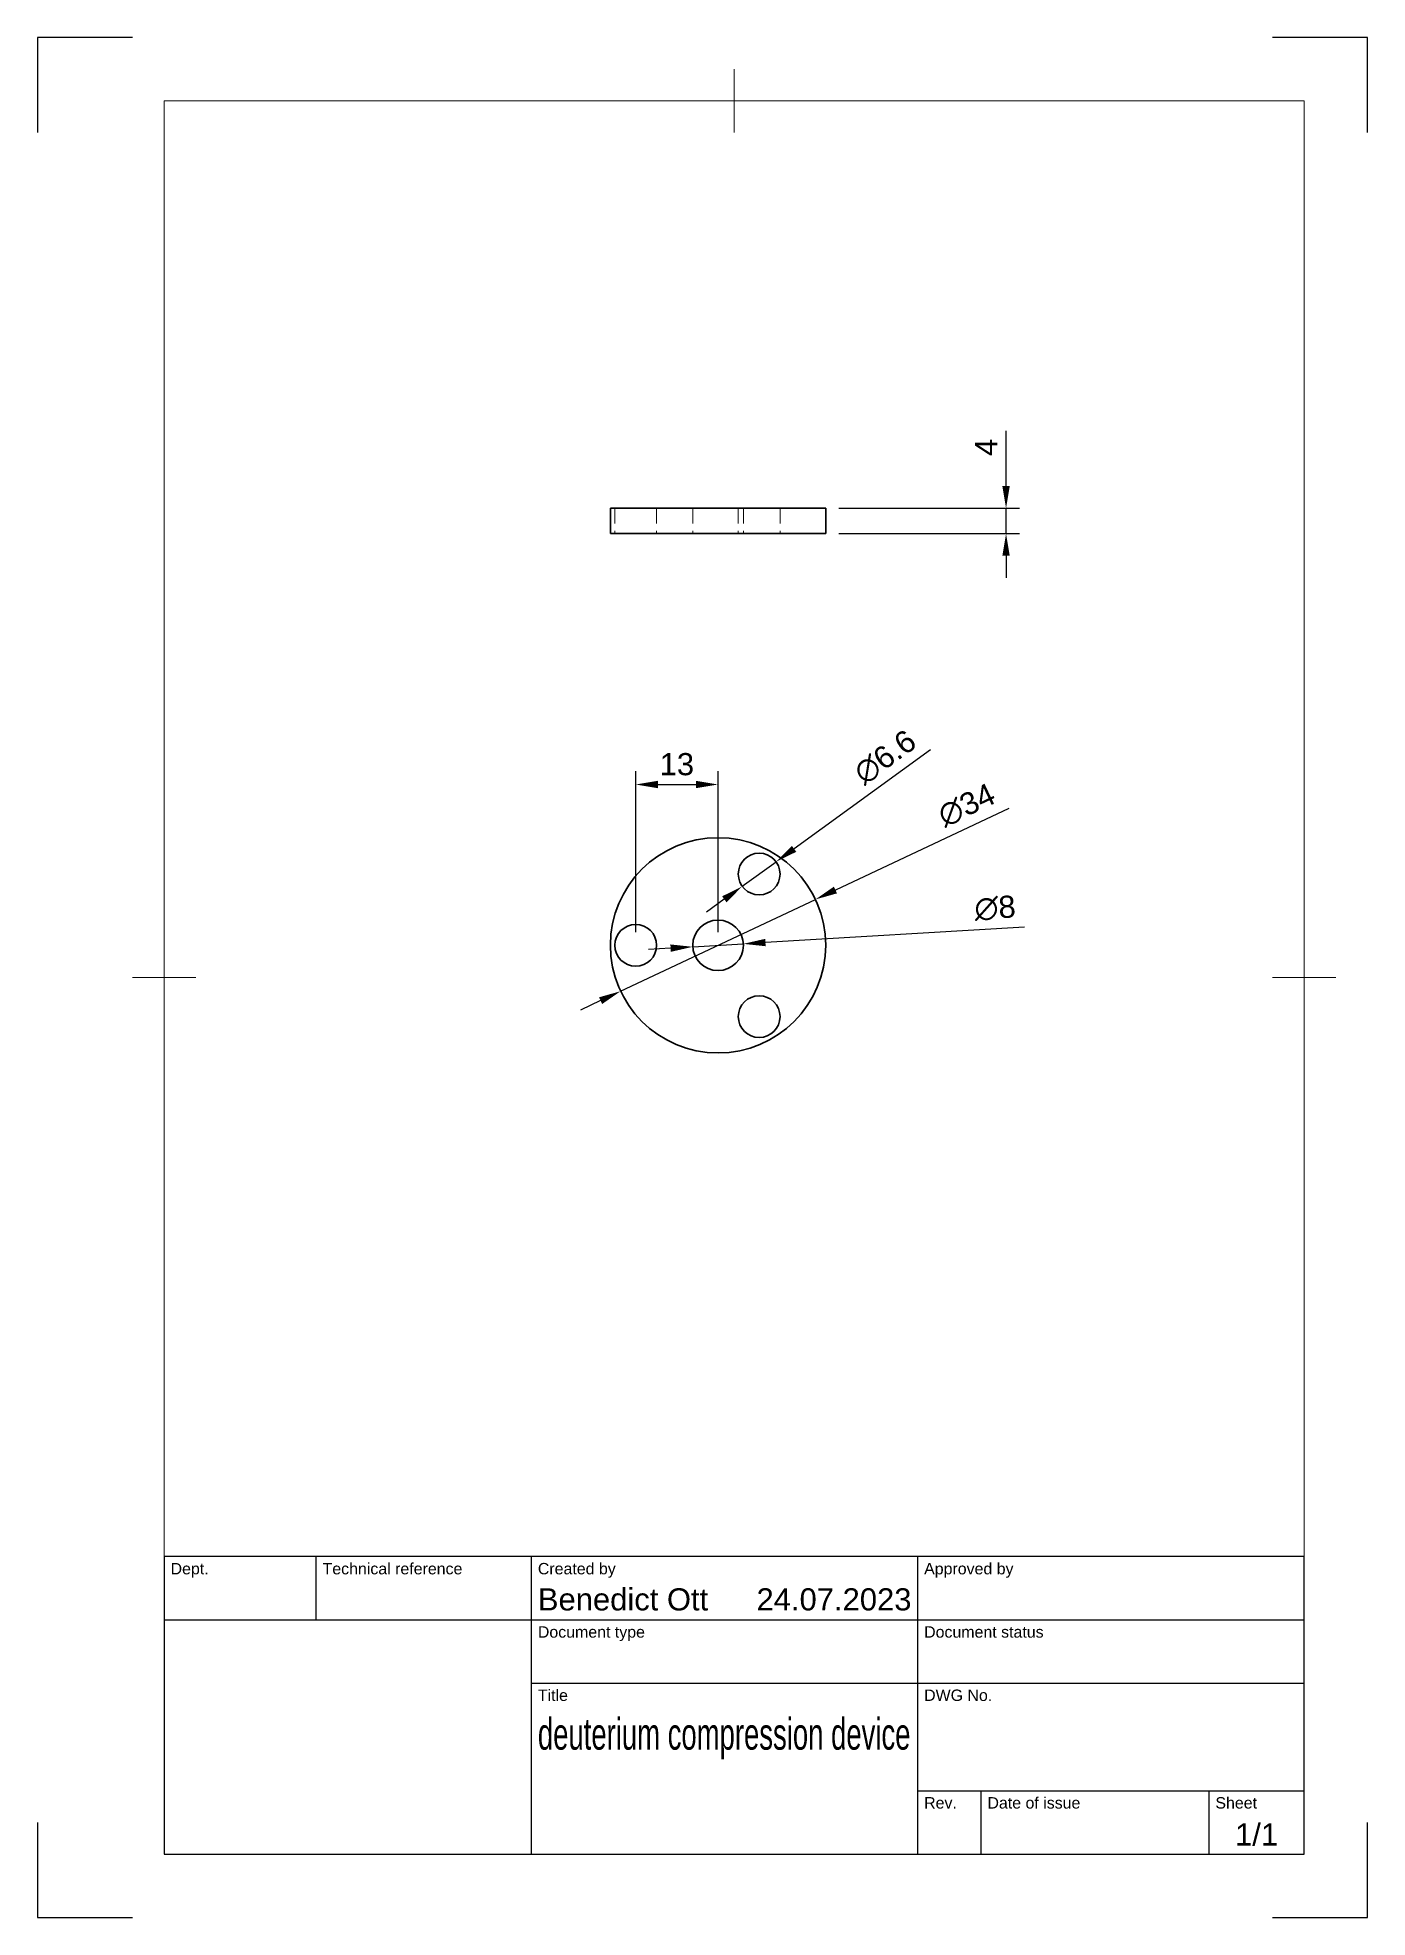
# Model space of a CAD drawing. Header units: millimetres. Extents: x 0 to 210, y 0 to 297.
import ezdxf
from ezdxf.enums import TextEntityAlignment as Align

# ---------------------------------------------------------------- set-up
doc = ezdxf.new("R2010")
doc.units = ezdxf.units.MM
doc.header["$LTSCALE"] = 0.75
doc.linetypes.add('HIDDEN2', pattern=[4.7625, 3.175, -1.5875])
for name, color, linetype, lineweight in [('BORDER', 7, 'Continuous', 18), ('FD_Dimensions', 7, 'Continuous', 18), ('Hidden', 7, 'HIDDEN2', 18), ('TITLEBLOCK', 7, 'Continuous', 25), ('Visible', 7, 'Continuous', 35)]:
    doc.layers.add(name, color=color, linetype=linetype, lineweight=lineweight)
doc.styles.add('FusionTitle', font='arial.ttf')
doc.styles.get("Standard").update_dxf_attribs({"font": 'arial.ttf'})
doc.dimstyles.new('Dim-ISO-25', dxfattribs={"dimtxt": 3.5, "dimasz": 3.5, "dimexe": 2.1, "dimexo": 2.1, "dimgap": 1.4, "dimtad": 1, "dimzin": 12, "dimdsep": 46, "dimtxsty": 'Standard', "dimcen": 0, "dimazin": 3, "dimtp": 0.1, "dimtm": 0.1, "dimtfac": 0.714286, "dimtmove": 0, "dimatfit": 3, "dimfxl": 1, "dimtzin": 12, "dimarcsym": 0})

# ---------------------------------------------------------------- blocks, each defined once
blk = doc.blocks.new('ISO_A4(P)_SHEET')
at = {"layer": 'BORDER'}
for p, q in [((110, 292), (110, 282)), ((200, 287), (20, 287)), ((20, 287), (20, 10)), ((200, 287), (200, 10)), ((15, 148.5), (25, 148.5)), ((205, 148.5), (195, 148.5)), ((20, 10), (200, 10))]:
    blk.add_line(p, q, dxfattribs=at)
at = {"layer": 'Defpoints'}
for p, q in [((15, 297), (0, 297)), ((0, 297), (0, 282)), ((210, 297), (195, 297)), ((210, 282), (210, 297)), ((0, 15), (0, 0)), ((210, 0), (210, 15)), ((0, 0), (15, 0)), ((195, 0), (210, 0))]:
    blk.add_line(p, q, dxfattribs=at)
blk = doc.blocks.new('ISO_TITLEBLOCK')
at = {"layer": 'TITLEBLOCK'}
for p, q in [((0, 47), (-180, 47)), ((-180, 47), (-180, 0)), ((-156, 37), (-156, 47)), ((-122, 0), (-122, 47)), ((-61, 0), (-61, 47)), ((0, 0), (0, 47)), ((-180, 37), (0, 37)), ((-122, 27), (0, 27)), ((-61, 10), (0, 10)), ((-51, 0), (-51, 10)), ((-15, 0), (-15, 10)), ((-180, 0), (0, 0))]:
    blk.add_line(p, q, dxfattribs=at)
at = {"layer": 'TITLEBLOCK', "style": 'FusionTitle'}
for s, p in [('Dept.', (-179, 46)), ('Technical reference', (-155, 46)), ('Created by', (-121, 46)), ('Approved by', (-60, 46)), ('Document type', (-121, 36)), ('Document status', (-60, 36)), ('Title', (-121, 26)), ('DWG No.', (-60, 26)), ('Rev.', (-60, 9)), ('Date of issue', (-50, 9)), ('Sheet', (-14, 9))]:
    blk.add_text(s, height=1.8, dxfattribs=at).set_placement(p, align=Align.TOP_LEFT)
for tag, height, p in [('DEPT', 3.5, (-179, 42)), ('TECHNICAL_REFERENCE', 3.5, (-155, 42)), ('CREATED_BY', 3.5, (-121, 42)), ('APPROVED_BY', 3.5, (-60, 42)), ('DOCUMENT_TYPE', 3.5, (-121, 32)), ('DOCUMENT_STATUS', 3.5, (-60, 32)), ('TITLE_1', 5, (-121, 21.5)), ('TITLE_2', 5, (-121, 14)), ('TITLE_3', 5, (-121, 6.5)), ('DATE_OF_ISSUE', 3.5, (-50, 5))]:
    blk.add_attdef(tag, text='', height=height, dxfattribs=at).set_placement(p, align=Align.TOP_LEFT)
for tag, p in [('CREATED_DATE', (-62, 42)), ('APPROVED_DATE', (-0.99, 42))]:
    blk.add_attdef(tag, text='', height=3.5, dxfattribs=at).set_placement(p, align=Align.TOP_RIGHT)
for tag, height, p in [('DRAWING_NUMBER', 5, (-30.5, 19.75)), ('REV', 3.5, (-56, 4.85)), ('SHEET', 3.5, (-7.5, 4.85))]:
    blk.add_attdef(tag, text='', height=height, dxfattribs=at).set_placement(p, align=Align.TOP_CENTER)
blk = doc.blocks.new('*D10')
at = {"layer": 'Defpoints', "color": 0, "transparency": 16777216}
for p in [(122.829824, 160.830382), (92.074551, 146.3351)]:
    blk.add_point(p, dxfattribs=at)
at = {"layer": 'FD_Dimensions', "color": 0, "lineweight": -2, "transparency": 16777216}
for p, q in [((153.365768, 175.222291), (125.995808, 162.322543)), ((92.074551, 146.3351), (122.829824, 160.830382)), ((88.908567, 144.842939), (85.742583, 143.350777))]:
    blk.add_line(p, q, dxfattribs=at)
at = {"layer": 'FD_Dimensions', "color": 0, "transparency": 16777216}
for points in [[(125.747114, 162.850207), (126.244502, 161.794879), (122.829824, 160.830382)], [(88.659874, 145.370603), (89.157261, 144.315275), (92.074551, 146.3351)]]:
    blk.add_solid(points, dxfattribs=at)
at = {"layer": 'FD_Dimensions', "color": 0, "transparency": 16777216, "insert": (146.715526, 175.719414), "char_height": 3.5, "attachment_point": 5, "rotation": 25.234998}
blk.add_mtext('∅34', dxfattribs=at)
blk = doc.blocks.new('*D11')
at = {"layer": 'Defpoints', "color": 0, "transparency": 16777216}
for p in [(103.459116, 153.34742), (111.44526, 153.818062)]:
    blk.add_point(p, dxfattribs=at)
at = {"layer": 'FD_Dimensions', "color": 0, "lineweight": -2, "transparency": 16777216}
for p, q in [((155.84129, 156.434426), (114.939198, 154.023968)), ((99.965178, 153.141514), (96.47124, 152.935608)), ((103.459116, 153.34742), (111.44526, 153.818062))]:
    blk.add_line(p, q, dxfattribs=at)
at = {"layer": 'FD_Dimensions', "color": 0, "transparency": 16777216}
for points in [[(114.90488, 154.606291), (114.973515, 153.441645), (111.44526, 153.818062)], [(99.93086, 153.723837), (99.999495, 152.559191), (103.459116, 153.34742)]]:
    blk.add_solid(points, dxfattribs=at)
at = {"layer": 'FD_Dimensions', "color": 0, "transparency": 16777216, "insert": (151.201013, 159.451554), "char_height": 3.5, "attachment_point": 5, "rotation": 3.37265812}
blk.add_mtext('∅8', dxfattribs=at)
blk = doc.blocks.new('*D12')
at = {"layer": 'Defpoints', "color": 0, "transparency": 16777216}
for p in [(116.624581, 166.777127), (111.279794, 162.905015)]:
    blk.add_point(p, dxfattribs=at)
at = {"layer": 'FD_Dimensions', "color": 0, "lineweight": -2, "transparency": 16777216}
for p, q in [((141.028975, 184.45726), (119.458938, 168.83052)), ((111.279794, 162.905015), (116.624581, 166.777127)), ((108.445437, 160.851622), (105.611081, 158.79823))]:
    blk.add_line(p, q, dxfattribs=at)
at = {"layer": 'FD_Dimensions', "color": 0, "transparency": 16777216}
for points in [[(119.116706, 169.302913), (119.80117, 168.358127), (116.624581, 166.777127)], [(108.103205, 161.324015), (108.787669, 160.37923), (111.279794, 162.905015)]]:
    blk.add_solid(points, dxfattribs=at)
at = {"layer": 'FD_Dimensions', "color": 0, "transparency": 16777216, "insert": (133.847009, 183.310518), "char_height": 3.5, "attachment_point": 5, "rotation": 35.92204474}
blk.add_mtext('∅6.6', dxfattribs=at)
blk = doc.blocks.new('*D13')
at = {"layer": 'Defpoints', "color": 0, "transparency": 16777216}
for p in [(124.452188, 222.637034), (152.936987, 222.637034), (124.452188, 218.637034)]:
    blk.add_point(p, dxfattribs=at)
at = {"layer": 'FD_Dimensions', "color": 0, "lineweight": -2, "transparency": 16777216}
for p, q in [((152.936987, 226.137034), (152.936987, 234.857907)), ((126.552188, 222.637034), (155.036987, 222.637034)), ((152.936987, 218.637034), (152.936987, 222.637034)), ((126.552188, 218.637034), (155.036987, 218.637034)), ((152.936987, 215.137034), (152.936987, 211.637034))]:
    blk.add_line(p, q, dxfattribs=at)
at = {"layer": 'FD_Dimensions', "color": 0, "transparency": 16777216}
for points in [[(152.353653, 226.137034), (153.52032, 226.137034), (152.936987, 222.637034)], [(152.353653, 215.137034), (153.52032, 215.137034), (152.936987, 218.637034)]]:
    blk.add_solid(points, dxfattribs=at)
at = {"layer": 'FD_Dimensions', "color": 0, "transparency": 16777216, "insert": (149.786987, 232.24747), "char_height": 3.5, "attachment_point": 5, "rotation": 90}
blk.add_mtext('4', dxfattribs=at)
blk = doc.blocks.new('*D14')
at = {"layer": 'Defpoints', "color": 0, "transparency": 16777216}
for p in [(107.452188, 178.993395), (94.452188, 153.582741), (107.452188, 153.582741)]:
    blk.add_point(p, dxfattribs=at)
at = {"layer": 'FD_Dimensions', "color": 0, "lineweight": -2, "transparency": 16777216}
for p, q in [((94.452188, 155.682741), (94.452188, 181.093395)), ((97.952188, 178.993395), (103.952188, 178.993395)), ((107.452188, 155.682741), (107.452188, 181.093395))]:
    blk.add_line(p, q, dxfattribs=at)
at = {"layer": 'FD_Dimensions', "color": 0, "transparency": 16777216}
for points in [[(97.952188, 179.576729), (97.952188, 178.410062), (94.452188, 178.993395)], [(103.952188, 179.576729), (103.952188, 178.410062), (107.452188, 178.993395)]]:
    blk.add_solid(points, dxfattribs=at)
at = {"layer": 'FD_Dimensions', "color": 0, "transparency": 16777216, "insert": (100.952188, 182.181595), "char_height": 3.5, "attachment_point": 5}
blk.add_mtext('13', dxfattribs=at)

msp = doc.modelspace()

# ---------------------------------------------------------------- linework, layer by layer
at = {"layer": 'Hidden', "extrusion": (1, -2e-16, 0)}
for p, q in [((91.152188, 222.637034), (91.152188, 218.637034)), ((97.752188, 222.637034), (97.752188, 218.637034)), ((103.452188, 222.637034), (103.452188, 218.637034)), ((110.652188, 222.637034), (110.652188, 218.637034)), ((111.452188, 222.637034), (111.452188, 218.637034)), ((117.252188, 222.637034), (117.252188, 218.637034))]:
    msp.add_line(p, q, dxfattribs=at)
at = {"layer": 'Visible', "extrusion": (1, -2e-16, 0)}
for p, q in [((90.452188, 222.637034), (124.452188, 222.637034)), ((90.452188, 222.637034), (90.452188, 218.637034)), ((124.452188, 222.637034), (124.452188, 218.637034)), ((90.452188, 218.637034), (124.452188, 218.637034))]:
    msp.add_line(p, q, dxfattribs=at)
at = {"layer": 'Visible', "extrusion": (0, -2e-16, -1)}
for centre, radius in [((-107.452188, 153.582741), 17), ((-113.952188, 164.841071), 3.3), ((-107.452188, 153.582741), 4), ((-94.452188, 153.582741), 3.3), ((-113.952188, 142.324411), 3.3)]:
    msp.add_circle(centre, radius, dxfattribs=at)

# ---------------------------------------------------------------- block references
at = {"layer": 'BORDER'}
msp.add_blockref('ISO_A4(P)_SHEET', (0, 0), dxfattribs=at)
at = {"layer": 'TITLEBLOCK'}
ref = msp.add_blockref('ISO_TITLEBLOCK', (200, 10), dxfattribs=at)
ref.add_attrib('CREATED_DATE', '24.07.2023', dxfattribs={"height": 3.5, "style": 'FusionTitle'}).set_placement((138, 52), align=Align.TOP_RIGHT)
ref.add_attrib('SHEET', '1/1', dxfattribs={"height": 3.5, "style": 'FusionTitle'}).set_placement((192.5, 14.85), align=Align.TOP_CENTER)
ref.add_attrib('TITLE_1', 'deuterium compression device', dxfattribs={"height": 5, "style": 'FusionTitle', "width": 0.621245}).set_placement((79, 31.5), align=Align.TOP_LEFT)
ref.add_attrib('CREATED_BY', 'Benedict Ott', dxfattribs={"height": 3.5, "style": 'FusionTitle'}).set_placement((79, 52), align=Align.TOP_LEFT)

# ---------------------------------------------------------------- dimensions: what is measured, and where the dimension line sits
at = {"layer": 'FD_Dimensions'}
dim = msp.add_linear_dim(base=(152.936987, 222.637034), p1=(124.452188, 218.637034), p2=(124.452188, 222.637034), angle=90, dimstyle='Dim-ISO-25', override={"dimlfac": 1, "dimclrd": 0, "dimclre": 0}, dxfattribs=at)
dim.commit()
dim.dimension.update_dxf_attribs({"geometry": '*D13', "text_midpoint": (149.786987, 232.24747)})
for p1, p2, picture, middle in [((111.279794, 162.905015), (116.624581, 166.777127), '*D12', (135.774201, 180.65036)), ((92.074551, 146.3351), (122.829824, 160.830382), '*D10', (148.115979, 172.748011)), ((103.459116, 153.34742), (111.44526, 153.818062), '*D11', (151.394265, 156.172352))]:
    dim = msp.add_diameter_dim_2p(p1=p1, p2=p2, dimstyle='Dim-ISO-25', override={"dimlfac": 1, "dimclrd": 0, "dimclre": 0}, dxfattribs=at)
    dim.commit()
    dim.dimension.update_dxf_attribs({"geometry": picture, "text_midpoint": middle, "dimtype": 163})
dim = msp.add_aligned_dim(p1=(94.452188, 153.582741), p2=(107.452188, 153.582741), distance=25.410654, dimstyle='Dim-ISO-25', override={"dimlfac": 1, "dimclrd": 0, "dimclre": 0}, dxfattribs=at)
dim.commit()
dim.dimension.update_dxf_attribs({"geometry": '*D14', "text_midpoint": (100.952188, 182.181595)})

doc.saveas('drawing.dxf')
